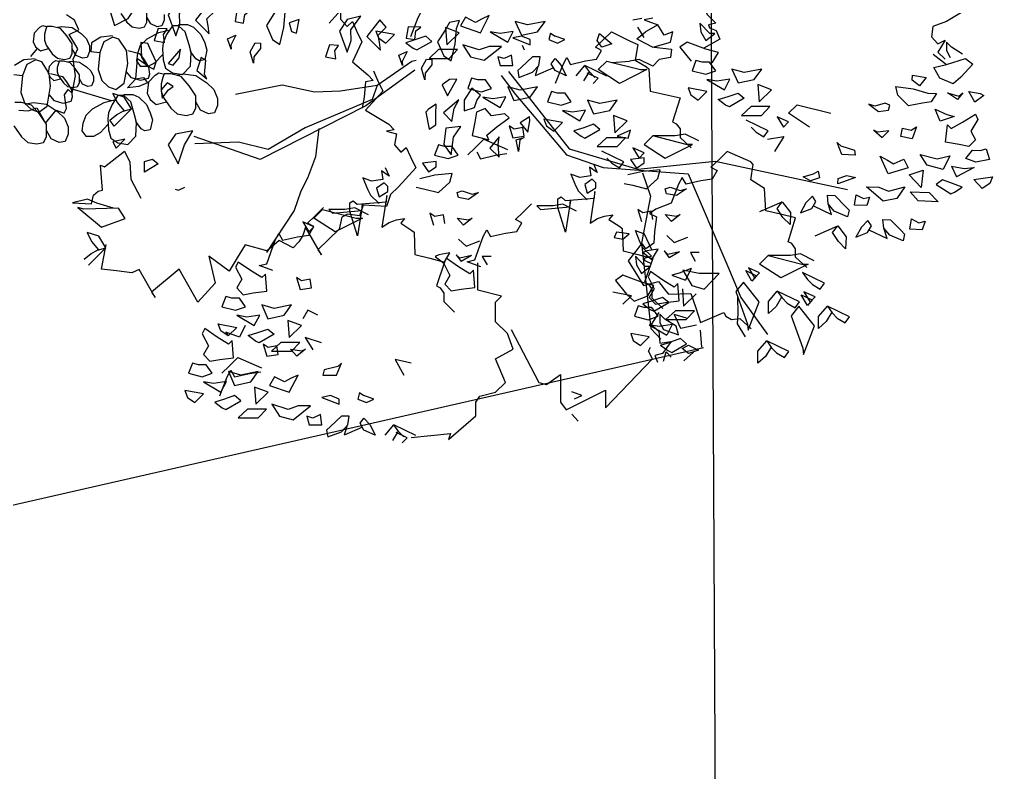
# Model space of a CAD drawing. Header units: metres. Extents: x 10 to 239, y 2 to 253.
# Drawn here: x 98.34 to 107.87, y 170.12 to 177.49 of the extents above; entities that cross this region are included whole.
import ezdxf

# ---------------------------------------------------------------- set-up
doc = ezdxf.new("R2010")
doc.units = ezdxf.units.M
doc.header["$MEASUREMENT"] = 0
doc.layers.add('0marcos', color=10, linetype='Continuous', plot=False)
doc.layers.add('1gris', color=254, linetype='Continuous')
doc.layers.add('1lianas', color=9, linetype='Continuous')
doc.layers.add('bloques ARBOLES', color=7, linetype='Continuous', true_color=0xb8d897)

# ---------------------------------------------------------------- blocks, each defined once
blk = doc.blocks.new('arbolote')
at = {"layer": 'bloques ARBOLES'}
blk.add_lwpolyline([(3.0191, 4.8515), (3.1093, 4.847), (3.1953, 4.8747), (3.2776, 4.7255), (3.3827, 4.8522), (3.4601, 4.8249), (3.4846, 4.8687), (3.4648, 5.0028), (3.5001, 5.0556), (3.539, 5.0206), (3.5739, 5.189), (3.5495, 5.3513), (3.5959, 5.4551), (3.5099, 5.5946), (3.6042, 5.6396), (3.5632, 5.7336), (3.4838, 5.785)], dxfattribs=at)
blk = doc.blocks.new('A$C3F3B40B0')
at = {"layer": 'bloques ARBOLES'}
for p, q in [((1703, 556.3), (1726.8, 522.3)), ((1804.9, 522.3), (1804.9, 561.1)), ((1819.4, 515.9), (1804.9, 541.7)), ((1872.4, 553), (1872.4, 530.4)), ((1386.7, 502.9), (1365.5, 480.3)), ((1386.7, 502.9), (1398.6, 509.4)), ((1398.6, 509.4), (1411.8, 506.2)), ((1410.5, 494.8), (1405.2, 475.5)), ((1414.5, 506.2), (1410.5, 494.8)), ((1435.6, 506.2), (1414.5, 506.2)), ((1467.4, 498.1), (1435.6, 506.2)), ((1455.5, 502.9), (1472.7, 506.2)), ((1492.6, 469), (1467.4, 498.1)), ((1472.7, 506.2), (1513.7, 501.3)), ((1513.7, 501.3), (1548.1, 478.7)), ((1726.8, 522.3), (1746.7, 504.5)), ((1746.7, 504.5), (1774.4, 499.7)), ((1774.4, 499.7), (1795.6, 504.5)), ((1795.6, 504.5), (1804.9, 522.3)), ((1844.6, 504.5), (1819.4, 515.9)), ((1863.1, 507.8), (1844.6, 504.5)), ((1872.4, 530.4), (1863.1, 507.8)), ((1904.6, 508.9), (1881.4, 474.6)), ((1927.8, 508.9), (1904.6, 508.9)), ((1927.8, 512.9), (1962.5, 512.9)), ((1954.2, 484.7), (1927.8, 508.9)), ((1962.5, 512.9), (1985.7, 502.8)), ((1985.7, 502.8), (2015.4, 474.6)), ((1365.5, 480.3), (1361.5, 446.4)), ((1405.2, 475.5), (1405.2, 452.8)), ((1513.7, 438.3), (1492.6, 469)), ((1548.1, 478.7), (1569.3, 457.7)), ((1569.3, 457.7), (1581.2, 430.2)), ((1625.6, 464.6), (1589.2, 442.4)), ((1670.2, 468.7), (1625.6, 464.6)), ((1671.9, 464.6), (1637.1, 446.4)), ((1695, 456.5), (1671.9, 464.6)), ((1724.8, 412.1), (1695, 456.5)), ((1803.7, 456.4), (1778.9, 432.1)), ((1850, 480.6), (1803.7, 456.4)), ((1891.4, 490.7), (1850, 480.6)), ((1881.4, 474.6), (1868.2, 442.2)), ((1969.1, 434.2), (1954.2, 484.7)), ((2015.4, 474.6), (2030.3, 442.2)), ((1352.5, 389.2), (1376.9, 418.9)), ((1361.5, 446.4), (1370.8, 427)), ((1370.8, 427), (1389.3, 410.8)), ((1389.3, 410.8), (1421.8, 419.3)), ((1405.2, 452.8), (1411.8, 433.4)), ((1411.8, 433.4), (1435.6, 399.5)), ((1513.7, 399.5), (1513.7, 438.3)), ((1528.3, 393), (1513.7, 418.9)), ((1581.2, 430.2), (1581.2, 407.6)), ((1589.2, 442.4), (1585.9, 408.1)), ((1637.1, 446.4), (1620.6, 404)), ((1778.9, 432.1), (1767.3, 399.8)), ((1868.2, 442.2), (1864.9, 418)), ((1864.9, 418), (1868.2, 375.6)), ((1977.4, 403.9), (1969.1, 434.2)), ((2030.3, 442.2), (2038.6, 414)), ((1369.5, 379.5), (1324.9, 375.4)), ((1435.6, 399.5), (1455.5, 381.7)), ((1455.5, 381.7), (1483.3, 376.9)), ((1483.3, 376.9), (1504.5, 381.7)), ((1504.5, 381.7), (1513.7, 399.5)), ((1553.4, 381.7), (1528.3, 393)), ((1572, 385), (1553.4, 381.7)), ((1581.2, 407.6), (1572, 385)), ((1585.9, 408.1), (1620.6, 404)), ((1620.6, 404), (1614, 337.4)), ((1729.8, 361.6), (1724.8, 412.1)), ((1729.8, 412.1), (1776.1, 400)), ((1767.3, 399.8), (1764, 371.5)), ((1776.1, 400), (1794.3, 375.7)), ((1836.8, 365.5), (1864.9, 395.8)), ((1995.6, 379.6), (1974.1, 407.9)), ((1974.1, 351.3), (1977.4, 403.9)), ((2008.8, 371.5), (1995.6, 379.6)), ((2038.6, 414), (2030.3, 375.6)), ((1324.9, 375.4), (1288.5, 353.2)), ((1336.5, 357.2), (1319.9, 314.8)), ((1371.2, 375.4), (1336.5, 357.2)), ((1394.4, 367.3), (1371.2, 375.4)), ((1424.1, 322.9), (1394.4, 367.3)), ((1423.3, 350.3), (1420.1, 323.2)), ((1440.3, 368.4), (1423.3, 350.3)), ((1440.3, 368.4), (1449.8, 373.6)), ((1449.8, 373.6), (1460.4, 371)), ((1459.3, 361.9), (1455.1, 346.4)), ((1455.1, 346.4), (1455.1, 328.3)), ((1462.5, 371), (1459.3, 361.9)), ((1479.4, 371), (1462.5, 371)), ((1504.8, 364.5), (1479.4, 371)), ((1495.3, 368.4), (1509.1, 371)), ((1525, 341.3), (1504.8, 364.5)), ((1509.1, 371), (1541.9, 367.1)), ((1541.9, 367.1), (1569.4, 349)), ((1569.4, 349), (1586.4, 332.2)), ((1716.5, 284.8), (1729.8, 361.6)), ((1764, 371.5), (1778.9, 351.3)), ((1778.9, 351.3), (1810.3, 351.3)), ((1794.3, 375.7), (1810.8, 347.5)), ((1810.3, 351.3), (1836.8, 365.5)), ((1810.8, 347.5), (1814.1, 319.2)), ((1868.2, 375.6), (1876.5, 343.3)), ((1876.5, 343.3), (1904.6, 325.1)), ((1942.7, 319), (1974.1, 351.3)), ((2030.3, 375.6), (2008.8, 371.5)), ((1285.2, 318.9), (1319.9, 314.8)), ((1319.9, 314.8), (1313.3, 248.1)), ((1420.1, 323.2), (1427.6, 307.6)), ((1429.1, 272.4), (1424.1, 322.9)), ((1427.6, 307.6), (1442.4, 294.7)), ((1429.1, 322.9), (1475.4, 310.8)), ((1455.1, 328.3), (1460.4, 312.8)), ((1460.4, 312.8), (1479.4, 285.7)), ((1475.4, 310.8), (1493.6, 286.5)), ((1541.9, 316.7), (1525, 341.3)), ((1541.9, 285.7), (1541.9, 316.7)), ((1586.4, 332.2), (1595.9, 310.2)), ((1595.9, 310.2), (1595.9, 292.1)), ((1614, 337.4), (1628.9, 294.9)), ((1744.7, 305), (1724.8, 329.3)), ((1779.4, 294.9), (1744.7, 305)), ((1814.1, 319.2), (1809.2, 303)), ((1836.7, 316.4), (1810.2, 288.1)), ((1836.7, 316.4), (1851.6, 324.5)), ((1851.6, 324.5), (1868.1, 320.5)), ((1866.5, 306.3), (1859.9, 282.1)), ((1871.5, 320.5), (1866.5, 306.3)), ((1897.9, 320.5), (1871.5, 320.5)), ((1937.6, 310.4), (1897.9, 320.5)), ((1904.6, 325.1), (1942.7, 319)), ((1922.7, 316.4), (1944.2, 320.5)), ((1969.1, 274), (1937.6, 310.4)), ((1944.2, 320.5), (1995.5, 314.4)), ((1995.5, 314.4), (2038.5, 286.1)), ((1415.9, 195.6), (1429.1, 272.4)), ((1442.4, 294.7), (1468.3, 301.5)), ((1479.4, 285.7), (1495.3, 271.4)), ((1493.6, 286.5), (1510.2, 258.3)), ((1495.3, 271.4), (1517.6, 267.6)), ((1517.6, 267.6), (1534.5, 271.4)), ((1534.5, 271.4), (1541.9, 285.7)), ((1553.5, 280.5), (1541.9, 301.2)), ((1573.7, 271.4), (1553.5, 280.5)), ((1588.5, 274), (1573.7, 271.4)), ((1595.9, 292.1), (1588.5, 274)), ((1628.9, 294.9), (1655.3, 270.7)), ((1655.3, 270.7), (1683.5, 260.6)), ((1683.5, 260.6), (1716.5, 284.8)), ((1809.2, 303), (1779.4, 294.9)), ((1810.2, 288.1), (1805.3, 245.7)), ((1859.9, 282.1), (1859.9, 253.8)), ((1995.5, 235.6), (1969.1, 274)), ((2038.5, 286.1), (2065, 259.9)), ((1313.3, 248.1), (1328.2, 205.7)), ((1444, 215.8), (1424.1, 240.1)), ((1508.2, 263.7), (1664.9, 217.2)), ((1513.5, 230), (1508.5, 213.8)), ((1510.2, 258.3), (1513.5, 230)), ((1691.8, 236.1), (1668.6, 201.8)), ((1715, 236.1), (1691.8, 236.1)), ((1715, 240.1), (1749.7, 240.1)), ((1741.4, 211.9), (1715, 236.1)), ((1749.7, 240.1), (1772.9, 230)), ((1772.9, 230), (1802.6, 201.8)), ((1805.3, 245.7), (1816.9, 221.5)), ((1859.9, 253.8), (1868.1, 229.6)), ((1868.1, 229.6), (1897.9, 187.1)), ((1995.5, 187.1), (1995.5, 235.6)), ((2065, 259.9), (2079.9, 225.5)), ((1315.6, 209.3), (1289.1, 209.3)), ((1355.3, 199.2), (1315.6, 209.3)), ((1328.2, 205.7), (1354.7, 181.5)), ((1340.4, 205.2), (1361.9, 209.3)), ((1386.7, 162.8), (1355.3, 199.2)), ((1361.9, 209.3), (1413.2, 203.2)), ((1382.8, 171.4), (1415.9, 195.6)), ((1413.2, 203.2), (1456.2, 174.9)), ((1478.7, 205.7), (1444, 215.8)), ((1508.5, 213.8), (1478.7, 205.7)), ((1637.2, 207.8), (1590.9, 183.6)), ((1678.6, 217.9), (1637.2, 207.8)), ((1668.6, 201.8), (1655.4, 169.4)), ((1756.3, 161.4), (1741.4, 211.9)), ((1802.6, 201.8), (1817.5, 169.4)), ((1816.9, 221.5), (1840, 201.3)), ((1840, 201.3), (1880.6, 211.9)), ((2013.7, 179.1), (1995.5, 211.4)), ((2079.9, 197.2), (2068.3, 169)), ((2079.9, 225.5), (2079.9, 197.2)), ((1354.7, 181.5), (1382.8, 171.4)), ((1413.2, 124.4), (1386.7, 162.8)), ((1456.2, 174.9), (1482.7, 148.7)), ((1566.1, 159.3), (1554.5, 127)), ((1590.9, 183.6), (1566.1, 159.3)), ((1655.4, 169.4), (1652.1, 145.2)), ((1764.6, 131.1), (1756.3, 161.4)), ((1817.5, 169.4), (1825.8, 141.2)), ((1897.9, 187.1), (1922.7, 164.9)), ((1922.7, 164.9), (1957.5, 158.9)), ((1957.5, 158.9), (1983.9, 164.9)), ((1983.9, 164.9), (1995.5, 187.1)), ((2045.2, 164.9), (2013.7, 179.1)), ((2068.3, 169), (2045.2, 164.9)), ((1285.8, 118.4), (1315.6, 76)), ((1413.2, 76), (1413.2, 124.4)), ((1482.7, 148.7), (1497.6, 114.3)), ((1497.6, 114.3), (1497.6, 86.1)), ((1554.5, 127), (1551.2, 98.7)), ((1624, 92.7), (1652.1, 123)), ((1652.1, 145.2), (1655.4, 102.8)), ((1782.8, 106.8), (1761.3, 135.1)), ((1761.3, 78.5), (1764.6, 131.1)), ((1825.8, 141.2), (1817.5, 102.8)), ((1315.6, 76), (1340.4, 53.7)), ((1401.6, 53.7), (1413.2, 76)), ((1431.4, 67.9), (1413.2, 100.2)), ((1497.6, 86.1), (1486, 57.8)), ((1551.2, 98.7), (1566.1, 78.5)), ((1566.1, 78.5), (1597.5, 78.5)), ((1597.5, 78.5), (1624, 92.7)), ((1655.4, 102.8), (1663.7, 70.5)), ((1729.8, 46.2), (1761.3, 78.5)), ((1796, 98.7), (1782.8, 106.8)), ((1817.5, 102.8), (1796, 98.7)), ((1340.4, 53.7), (1375.2, 47.7)), ((1375.2, 47.7), (1401.6, 53.7)), ((1462.8, 53.7), (1431.4, 67.9)), ((1486, 57.8), (1462.8, 53.7)), ((1663.7, 70.5), (1691.8, 52.3)), ((1691.8, 52.3), (1729.8, 46.2))]:
    blk.add_line(p, q, dxfattribs=at)
blk = doc.blocks.new('ARBOL22')
for points in [[(2.3006, 0.0323), (2.2047, -0.0256), (2.1388, -0.0505), (2.1329, -0.1001), (2.1629, -0.1332), (2.1988, -0.1167), (2.1629, -0.1747), (2.1988, -0.2078)], [(-2.1403, 0.4452), (-2.2254, 0.3413), (-2.1403, 0.2657), (-2.1308, 0.2657), (-2.1119, 0.1713), (-2.0836, 0.1713), (-1.9891, 0.2279), (-1.9607, 0.1713), (-1.904, 0.1524), (-1.8413, 0.0868), (-1.8016, -0.0454), (-1.7355, -0.0123), (-1.6826, 0.067), (-1.5372, 0.1), (-1.611, 0.0296), (-1.5165, 0.039), (-1.3937, 0.0768), (-1.337, 0.2185)], [(-0.7674, -0.0338), (-0.684, 0.0583), (-0.7099, 0.1113), (-0.7128, -0.0143), (-0.6812, -0.0501), (-0.6559, -0.027), (-0.636, -0.0716), (-0.61, -0.1246), (-0.656, -0.22), (-0.5811, -0.283), (-0.5555, -0.3106), (-0.5926, -0.3171), (-0.5997, -0.3904), (-0.6091, -0.4443)], [(1.1245, 0.1394), (1.1424, 0.098), (1.1065, 0.1229), (1.1125, 0.0814), (1.0586, 0.0732), (1.0168, 0.0896), (1.0407, 0.0317), (1.0527, 0.007), (1.0945, -0.0345), (1.0586, -0.0428), (1.0635, -0.0563), (1.095, -0.0701), (1.1136, -0.1106), (1.0364, -0.1553)], [(-0.3749, -0.098), (-0.339, -0.007), (-0.3211, 0.0261)], [(0.7371, -0.0122), (0.6951, -0.0204)], [(0.7914, -0.0097), (0.7496, -0.0181)], [(0.7496, -0.0181), (0.8155, -0.043)], [(0.8155, -0.043), (0.7555, -0.0761)], [(0.8454, -0.0925), (0.8155, -0.043)], [(0.2974, -0.0817), (0.2896, -0.1137)], [(0.2974, -0.0817), (0.3196, -0.097)], [(0.3224, -0.3238), (0.3583, -0.2327), (0.3762, -0.1996), (0.3942, -0.2327), (0.466, -0.2161), (0.52, -0.2078), (0.5439, -0.1665), (0.5139, -0.1499), (0.5498, -0.1167), (0.5918, -0.0752), (0.682, -0.1209), (0.7179, -0.1376), (0.706, -0.212), (0.7599, -0.2453), (0.7719, -0.2535), (0.7778, -0.3612), (0.8496, -0.3777), (0.9216, -0.3943), (0.8855, -0.5103), (0.9037, -0.5185), (0.9216, -0.5434), (0.9216, -0.5847), (0.9755, -0.6345)], [(0.5219, -0.1174), (0.534, -0.0843)], [(0.534, -0.0843), (0.5938, -0.1341)], [(0.7137, -0.1092), (0.7555, -0.0761)], [(0.7491, -0.1032), (0.7192, -0.0537)], [(0.8873, -0.0761), (0.8454, -0.0925)], [(0.8752, -0.1257), (0.8873, -0.0761)], [(0.2896, -0.1137), (0.3316, -0.1302)], [(0.3675, -0.1137), (0.3196, -0.097)], [(0.3316, -0.1302), (0.3675, -0.1137)], [(0.5458, -0.1505), (0.5219, -0.1174)], [(0.5938, -0.1341), (0.5458, -0.1505)], [(0.7137, -0.1092), (0.7914, -0.1505)], [(0.7914, -0.1505), (0.8752, -0.1257)], [(1.0766, -0.2249), (1.1065, -0.1754), (1.0466, -0.1587), (0.9568, -0.1256), (0.9209, -0.1505), (0.9748, -0.2167)], [(2.2826, -0.1829), (2.2288, -0.1498), (2.2047, -0.125), (2.2047, -0.1665), (2.2227, -0.1996)], [(0.1727, -0.1638), (0.1623, -0.1417)], [(0.7975, -0.1505), (0.8813, -0.1589)], [(0.8813, -0.1589), (0.8752, -0.2003)], [(2.1404, -0.1829), (2.2052, -0.2339)], [(-1.6986, -0.3025), (-1.6916, -0.2037), (-1.6541, -0.2296)], [(-0.3497, -0.2135), (-0.3706, -0.2193), (-0.5363, -0.3345), (-0.5603, -0.4025), (-0.8832, -0.5386), (-1.0617, -0.6423), (-1.205, -0.6077), (-1.4148, -0.6158)], [(0.3017, -0.2296), (0.3196, -0.2048)], [(0.3196, -0.2627), (0.3017, -0.2296)], [(0.3196, -0.2048), (0.3496, -0.2379)], [(0.5279, -0.2582), (0.5699, -0.2169)], [(0.5699, -0.2169), (0.7316, -0.2582)], [(0.5938, -0.223), (0.6776, -0.2169)], [(0.7255, -0.2085), (0.6776, -0.2169)], [(0.7914, -0.2416), (0.7255, -0.2085)], [(0.8214, -0.2085), (0.7914, -0.2416)], [(0.8752, -0.2003), (0.8214, -0.2085)], [(-0.5551, -0.2641), (-0.5351, -0.3087), (-0.5092, -0.3617), (-0.5926, -0.4537), (-0.4803, -0.5201), (-0.4546, -0.5477), (-0.4917, -0.5541), (-0.4445, -0.5667), (-0.454, -0.6206), (-0.4224, -0.6564), (-0.3971, -0.6333), (-0.3771, -0.6778), (-0.3511, -0.7309), (-0.4345, -0.8229), (-0.4734, -0.8604), (-0.4925, -0.9173), (-0.6041, -0.9112), (-0.6213, -0.9624), (-0.68, -0.9552), (-0.7071, -0.9687), (-0.7193, -1.0275), (-0.8221, -1.1255), (-0.8043, -1.1506), (-0.8817, -1.017), (-0.8951, -1.0568), (-0.9143, -1.0882), (-0.9415, -1.117), (-1.0083, -1.082), (-1.057, -1.1225), (-1.0686, -1.1313), (-1.1726, -1.1026), (-1.2111, -1.1654), (-1.2498, -1.2283), (-1.3483, -1.1572), (-1.3165, -1.287), (-1.3999, -1.379), (-1.491, -1.2187), (-1.6242, -1.3301), (-1.6064, -1.3552), (-1.6838, -1.2216), (-1.7184, -1.2364), (-1.7915, -1.2279), (-1.8649, -1.2192), (-1.8417, -1.1)], [(-0.3553, -0.2607), (-0.5919, -0.433), (-1.0999, -0.6914), (-1.4181, -0.5798)], [(0.0955, -0.2667), (0.3885, -0.6389), (0.7185, -0.7382), (1.0902, -0.6989), (1.7287, -0.836)], [(0.2364, -0.2438), (0.2238, -0.2876)], [(0.3125, -0.2497), (0.2238, -0.2876)], [(0.3735, -0.2876), (0.3196, -0.2627)], [(0.3496, -0.2379), (0.3735, -0.2876)], [(0.4214, -0.2876), (0.4634, -0.2379)], [(0.4843, -0.2679), (0.4573, -0.3125)], [(0.5698, -0.2894), (0.4634, -0.2379)], [(0.4873, -0.271), (0.4634, -0.2379)], [(0.5279, -0.2996), (0.474, -0.2749)], [(0.5113, -0.2959), (0.4873, -0.271)], [(0.6297, -0.3245), (0.5279, -0.2582)], [(0.7614, -0.2582), (0.6297, -0.3245)], [(0.7316, -0.2582), (0.7614, -0.2582)], [(0.0601, -0.2856), (0.1301, -0.3773), (0.2543, -0.5256), (0.3747, -0.669), (0.5514, -0.7291), (0.9606, -0.7594), (1.1512, -1.2067), (1.2148, -1.3558), (1.3427, -1.5344)], [(0.504, -0.3245), (0.5279, -0.2996)], [(-1.7208, -0.4467), (-1.8036, -0.5311), (-1.8243, -0.5023), (-1.791, -0.4736), (-1.7598, -0.4588), (-1.7208, -0.4467), (-1.7546, -0.391), (-1.8095, -0.3726), (-1.7896, -0.4171), (-1.7559, -0.457)], [(-0.5363, -0.3345), (-0.7129, -0.3623), (-0.8393, -0.3665), (-0.9941, -0.3327), (-1.2186, -0.3785)], [(1.5456, -0.5346), (1.4438, -0.4684), (1.4858, -0.4271), (1.6476, -0.4684)], [(1.2641, -0.5346), (1.2882, -0.5595), (1.3259, -0.5819), (1.3466, -0.5531), (1.2402, -0.5015)], [(-0.8176, -0.541), (-0.8334, -0.6781), (-0.8722, -0.7816), (-0.9038, -0.844), (-0.9365, -0.9367), (-1.0706, -1.1395)], [(-0.1007, -0.6685), (-0.0648, -0.6354), (-0.0228, -0.5938), (0.0911, -0.6436)], [(1.0118, -0.6015), (0.9459, -0.5684), (0.898, -0.5768), (0.7903, -0.5768), (0.7483, -0.6181), (0.8501, -0.6844), (0.9818, -0.6181), (0.952, -0.6181), (0.7903, -0.5768)], [(1.3437, -0.5936), (1.4223, -0.5804), (1.377, -0.6531)], [(-1.8073, -0.9263), (-1.8876, -0.9015), (-1.9325, -0.8825), (-2.0041, -0.9), (-1.9124, -0.9039), (-1.9031, -0.8636), (-1.88, -0.8434), (-1.8605, -0.8395), (-1.8696, -0.7184), (-1.8495, -0.7256), (-1.7543, -0.6502), (-1.7285, -0.7032), (-1.7228, -0.7854), (-1.6751, -0.8774)], [(-0.0565, -0.654), (-0.0385, -0.6871)], [(0.5686, -0.6844), (0.5926, -0.7092), (0.6304, -0.7316), (0.6511, -0.7028), (0.5447, -0.6513)], [(1.5319, -1.212), (1.478, -1.1623), (1.478, -1.1209), (1.4601, -1.0961), (1.442, -1.0878), (1.478, -0.9719), (1.4061, -0.9552), (1.3343, -0.9388), (1.3283, -0.8311), (1.3163, -0.8228), (1.2624, -0.7895), (1.2743, -0.7151), (1.2621, -0.7025), (1.1483, -0.6528), (1.1063, -0.6943), (1.0704, -0.7274), (1.1003, -0.744), (1.0765, -0.7854), (1.0224, -0.7936), (0.9506, -0.8102), (0.9327, -0.7771), (0.9147, -0.8102), (0.8788, -0.9013), (0.8053, -0.9308), (0.7741, -0.9519), (0.8088, -0.9666), (0.7992, -1.0396), (0.7963, -1.0942), (0.7574, -1.122), (0.738, -1.0938), (0.7085, -1.1327), (0.6713, -1.1786), (0.7255, -1.2638), (0.7455, -1.2979), (0.8185, -1.2789), (0.8568, -1.3293), (0.8662, -1.3404), (0.974, -1.3359), (0.9973, -1.4058), (1.0209, -1.4758), (1.1328, -1.4286), (1.1427, -1.4459), (1.1692, -1.4613), (1.2104, -1.4573), (1.2651, -1.5061)], [(-0.0385, -0.6871), (0.0333, -0.6705)], [(0.0333, -0.6705), (0.0873, -0.6623)], [(-0.4976, -0.7297), (-0.4796, -0.7711), (-0.5155, -0.7462), (-0.5096, -0.7877), (-0.5634, -0.796), (-0.6053, -0.7795), (-0.5814, -0.8375), (-0.5694, -0.8622), (-0.5275, -0.9037)], [(0.5044, -0.7116), (0.5223, -0.753), (0.4864, -0.7281), (0.4923, -0.7696), (0.4385, -0.7779), (0.3966, -0.7614), (0.4205, -0.8194), (0.4326, -0.8441), (0.4744, -0.8856)], [(0.6528, -0.8069), (0.6948, -0.8153), (0.7607, -0.8318), (0.8146, -0.7822), (0.8266, -0.7407), (0.7428, -0.7489), (0.671, -0.7656)], [(2.2289, -0.7228), (2.253, -0.775)], [(2.2289, -0.7228), (2.2907, -0.7351)], [(2.339, -0.729), (2.253, -0.775)], [(2.2907, -0.7351), (2.339, -0.729)], [(-0.3491, -0.825), (-0.3071, -0.8334), (-0.2412, -0.8499), (-0.1873, -0.8003), (-0.1753, -0.7588), (-0.2591, -0.767), (-0.331, -0.7837)], [(0.741, -0.7545), (0.7789, -0.8679), (0.7354, -1.0938), (0.7809, -1.5045), (0.829, -1.5566)], [(-1.51, -0.8334), (-1.4942, -0.8387), (-1.4632, -0.8239)], [(-0.5781, -0.9573), (-0.644, -0.9242), (-0.6919, -0.9326), (-0.7702, -0.9321), (-0.7516, -0.9498), (-0.6101, -0.9375), (-0.6083, -0.9068), (-0.6314, -1.0595), (-0.6683, -0.9405), (-0.6683, -0.8992), (-0.6525, -0.8894), (-0.6339, -0.907), (-0.4924, -0.8947), (-0.4906, -0.864), (-0.5137, -1.0167), (-0.4783, -0.994), (-0.4437, -0.9815), (-0.4045, -0.976), (-0.423, -0.998), (-0.37, -1.0326), (-0.3582, -1.0411), (-0.3548, -1.1489), (-0.2834, -1.1671), (-0.2118, -1.1854), (-0.2507, -1.3005), (-0.2327, -1.3092), (-0.2154, -1.3344), (-0.2164, -1.3758), (-0.1637, -1.4268)], [(0.4238, -0.9392), (0.3579, -0.9061), (0.31, -0.9145), (0.2317, -0.914), (0.2503, -0.9317), (0.3918, -0.9194), (0.3936, -0.8887), (0.3706, -1.0414), (0.3336, -0.9224), (0.3336, -0.8811), (0.3494, -0.8713), (0.368, -0.8889), (0.5095, -0.8766), (0.5113, -0.8459), (0.4883, -0.9986), (0.5236, -0.9759), (0.5583, -0.9634), (0.5975, -0.958), (0.5789, -0.9799), (0.6319, -1.0145), (0.6438, -1.023), (0.6471, -1.1308), (0.7185, -1.149), (0.7901, -1.1673), (0.7513, -1.2824), (0.7692, -1.2911), (0.7865, -1.3163), (0.7856, -1.3577), (0.8382, -1.4087)], [(1.5644, -0.9137), (1.6514, -0.9555), (1.6357, -0.905), (1.6315, -0.8634), (1.6675, -0.865), (1.7191, -0.9169), (1.7363, -0.9344), (1.7289, -0.9672), (1.6642, -0.9394), (1.6357, -0.905)], [(-1.0389, -1.2264), (-1.1048, -1.2016), (-1.0689, -1.1932), (-1.0283, -1.0804), (-1.0104, -1.0473), (-0.9924, -1.0804), (-0.9206, -1.0638), (-0.8666, -1.0556), (-0.8427, -1.0142), (-0.8727, -0.9976), (-0.8368, -0.9645), (-0.7948, -0.923)], [(-0.0369, -1.2083), (-0.1028, -1.1835), (-0.0669, -1.1751), (-0.0264, -1.0623), (-0.0085, -1.0292), (0.0095, -1.0623), (0.0813, -1.0457), (0.1353, -1.0375), (0.1592, -0.9961), (0.1292, -0.9795), (0.1651, -0.9464), (0.2071, -0.9049)], [(0.7428, -0.9477), (0.7187, -0.9313)], [(0.7187, -0.9313), (0.7369, -0.9892)], [(1.3056, -0.9419), (1.4142, -0.8951), (1.454, -0.9467), (1.4514, -1.0046), (1.417, -0.97), (1.3889, -0.9272), (1.4142, -0.8951)], [(-0.2832, -0.9494), (-0.2651, -1.0073)], [(-0.2591, -0.9658), (-0.2832, -0.9494)], [(-0.2171, -0.9576), (-0.2591, -0.9658)], [(-0.2112, -0.9989), (-0.2171, -0.9576)], [(-0.1214, -1.0073), (-0.1513, -0.9742)], [(-0.1513, -0.9742), (-0.0974, -0.9825)], [(-0.0794, -0.9742), (-0.1214, -1.0073)], [(-0.0974, -0.9825), (-0.0794, -0.9742)], [(0.7848, -0.9395), (0.7428, -0.9477)], [(0.7907, -0.9808), (0.7848, -0.9395)], [(0.8507, -0.9561), (0.9045, -0.9644)], [(0.8805, -0.9892), (0.8507, -0.9561)], [(0.9225, -0.9561), (0.8805, -0.9892)], [(0.9045, -0.9644), (0.9225, -0.9561)], [(1.8317, -1.0298), (1.9187, -1.0716), (1.903, -1.0211), (1.8987, -0.9796), (1.9347, -0.9812), (1.9864, -1.0331), (2.0035, -1.0505), (1.9962, -1.0833), (1.9314, -1.0556), (1.903, -1.0211)], [(1.5729, -1.0581), (1.6815, -1.0113), (1.7212, -1.0629), (1.7187, -1.1208), (1.6843, -1.0861), (1.6562, -1.0433), (1.6815, -1.0113)], [(-1.927, -1.2008), (-1.8443, -1.1164), (-1.8781, -1.0607), (-1.933, -1.0422), (-1.9131, -1.0868), (-1.8794, -1.1266)], [(-0.1444, -1.0752), (-0.1084, -1.1083)], [(0.7847, -1.1931), (0.7532, -1.1793), (0.7483, -1.1658), (0.7842, -1.1575), (0.7424, -1.116), (0.7303, -1.0913), (0.7065, -1.0333), (0.7483, -1.0498), (0.7842, -1.1244)], [(0.8576, -1.0571), (0.8935, -1.0902)], [(0.8935, -1.0902), (0.9594, -1.0653)], [(-1.9478, -1.1719), (-1.9145, -1.1433), (-1.8833, -1.1285), (-1.8443, -1.1164)], [(-0.1084, -1.1083), (-0.0426, -1.0834)], [(0.8157, -1.1233), (0.7617, -1.1317)], [(0.7858, -1.173), (0.8157, -1.1233)], [(-0.2402, -1.1498), (-0.2582, -1.158)], [(-0.2582, -1.158), (-0.2162, -1.1911)], [(-0.1862, -1.1414), (-0.2402, -1.1498)], [(-0.2162, -1.1911), (-0.1862, -1.1414)], [(-0.1384, -1.1662), (-0.1564, -1.1498)], [(-0.1564, -1.1498), (-0.1323, -1.1829)], [(-0.0828, -1.1536), (-0.1384, -1.1662)], [(-0.0828, -1.1536), (-0.1323, -1.1829)], [(0.0115, -1.158), (-0.0305, -1.158)], [(-0.0305, -1.158), (-0.0067, -1.1993)], [(0.7617, -1.1317), (0.7438, -1.1399)], [(0.7438, -1.1399), (0.7858, -1.173)], [(0.8455, -1.1317), (0.8696, -1.1648)], [(0.8635, -1.1481), (0.8455, -1.1317)], [(0.9192, -1.1355), (0.8635, -1.1481)], [(0.9192, -1.1355), (0.8696, -1.1648)], [(1.0134, -1.1399), (0.9714, -1.1399)], [(0.9714, -1.1399), (0.9953, -1.1812)], [(1.5683, -1.1791), (1.5024, -1.1459), (1.4544, -1.1543), (1.3467, -1.1543), (1.5085, -1.1957), (1.5383, -1.1957), (1.4065, -1.2619), (1.3047, -1.1957), (1.3467, -1.1543)], [(-0.373, -2.0299), (-0.184, -2.011), (-0.1934, -2.0393), (-0.0611, -1.9259), (-0.0611, -1.8598), (-0.0422, -1.8315), (0.0334, -1.8126), (0.0807, -1.7653), (0.0334, -1.652), (0.1185, -1.6047), (0.0901, -1.5292), (0.0334, -1.4725), (0.0334, -1.378), (0.0618, -1.3497), (-0.0516, -1.3213), (-0.0516, -1.1891)], [(0.9748, -1.2155), (0.9175, -1.2392)], [(0.9748, -1.2155), (0.9475, -1.2725)], [(0.7797, -1.231), (0.7678, -1.2559)], [(0.7678, -1.2559), (0.7976, -1.3138)], [(0.8396, -1.2725), (0.7797, -1.231)], [(0.9175, -1.2392), (0.8816, -1.2476)], [(0.8816, -1.2476), (0.9475, -1.2725)], [(0.8935, -1.3056), (0.8396, -1.2725)], [(0.9114, -1.289), (0.8935, -1.3056)], [(0.9175, -1.3718), (0.9114, -1.289)], [(0.6456, -1.3885), (0.6876, -1.3471), (0.5979, -1.3305)], [(0.7976, -1.3138), (0.7737, -1.3552)], [(0.7737, -1.3552), (0.8037, -1.3885)], [(0.9332, -1.314), (0.9391, -1.3969), (0.9991, -1.3389)], [(1.1981, -1.3506), (1.2002, -1.4346), (1.1965, -1.4831), (1.2358, -1.5455)], [(1.411, -1.355), (1.384, -1.3997), (1.3481, -1.4328), (1.3481, -1.3748), (1.3901, -1.325)], [(0.7199, -1.3967), (0.7019, -1.4464)], [(0.7498, -1.4049), (0.7199, -1.3967)], [(0.7858, -1.4049), (0.7498, -1.4049)], [(0.8157, -1.4464), (0.7858, -1.4049)], [(0.8037, -1.3885), (0.8516, -1.3801)], [(0.8516, -1.3801), (0.9175, -1.3718)], [(1.6522, -1.427), (1.6252, -1.4716), (1.5893, -1.5047), (1.5893, -1.4467), (1.6313, -1.397)], [(-0.8233, -1.4417), (-0.8712, -1.4168), (-0.8952, -1.4583)], [(0.7019, -1.4464), (0.7678, -1.4629)], [(0.7678, -1.4629), (0.8157, -1.4464)], [(0.8189, -1.4277), (0.783, -1.4856)], [(0.8489, -1.4608), (0.8248, -1.4359)], [(0.8248, -1.4359), (0.8248, -1.4774)], [(0.9534, -1.4547), (0.8935, -1.438)], [(0.8935, -1.438), (0.9235, -1.5044)], [(-1.172, -1.4903), (-1.1994, -1.5473), (-1.2653, -1.5224), (-1.2546, -1.541), (-1.2905, -1.5163), (-1.3024, -1.483), (-1.2126, -1.4997), (-1.2546, -1.541)], [(0.7737, -1.4878), (0.8576, -1.5375)], [(0.8217, -1.496), (0.7737, -1.4878)], [(0.783, -1.4856), (0.8189, -1.5187)], [(0.8839, -1.4865), (0.8217, -1.496)], [(0.8248, -1.4774), (0.8428, -1.5105)], [(0.9028, -1.4939), (0.8489, -1.4608)], [(0.8839, -1.4865), (0.8576, -1.5375)], [(0.9148, -1.5354), (0.9028, -1.4939)], [(0.9235, -1.5044), (1.0014, -1.4878)], [(0.109, -1.5103), (0.2413, -1.7653), (0.2791, -1.7748), (0.3453, -1.7276), (0.3453, -1.8598), (0.3736, -1.8976), (0.5627, -1.8031), (0.5627, -1.8882), (0.7895, -1.652), (0.7706, -1.6142), (0.78, -1.5953)], [(0.684, -1.5291), (0.6958, -1.5624)], [(0.7737, -1.5457), (0.684, -1.5291)], [(0.7317, -1.5871), (0.7737, -1.5457)], [(0.8189, -1.5187), (0.8248, -1.5767)], [(0.8428, -1.5105), (0.9148, -1.5354)], [(1.0193, -1.5126), (1.0252, -1.5955)], [(-0.8053, -1.5743), (-0.8832, -1.5494), (-0.8473, -1.6074)], [(0.6958, -1.5624), (0.7317, -1.5871)], [(0.8248, -1.5767), (0.8787, -1.5685)], [(0.8284, -1.5851), (0.8755, -1.5706)], [(0.8284, -1.5851), (0.8635, -1.612)], [(0.8787, -1.5685), (0.8369, -1.6265)], [(0.9235, -1.554), (0.8755, -1.5706)], [(0.8816, -1.6204), (0.9534, -1.5789)], [(0.9534, -1.5789), (0.9235, -1.554)], [(0.9327, -1.6016), (0.9627, -1.5849)], [(0.9627, -1.5849), (1.0106, -1.6098)], [(1.3601, -1.5949), (1.3331, -1.6395), (1.2972, -1.6726), (1.2972, -1.6146), (1.3392, -1.5649)], [(0.8369, -1.6265), (0.801, -1.6347)], [(0.801, -1.6347), (0.8128, -1.6678)], [(0.842, -1.6627), (0.8548, -1.6181)], [(0.8787, -1.6429), (0.8548, -1.6181)], [(0.8635, -1.612), (0.8816, -1.6204)], [(0.9627, -1.6265), (0.9327, -1.6016)], [(0.9859, -1.6189), (0.9403, -1.661)], [(1.0106, -1.6098), (0.9627, -1.6265)], [(-1.2854, -1.72), (-1.2495, -1.6869), (-1.2075, -1.6454), (-1.0937, -1.6951)], [(-0.3729, -1.6715), (-0.4508, -1.6548)], [(-0.4508, -1.6548), (-0.4088, -1.7294)], [(-1.2951, -1.8298), (-1.2591, -1.7387), (-1.2412, -1.7056)], [(-1.2412, -1.7056), (-1.2232, -1.7387)], [(-1.2232, -1.7387), (-1.1514, -1.722)], [(-1.1514, -1.722), (-1.0974, -1.7138)], [(-0.6227, -1.8134), (-0.6305, -1.8454)], [(-0.6227, -1.8134), (-0.6005, -1.8288)], [(0.4494, -1.8273), (0.4014, -1.8107)], [(0.4134, -1.8438), (0.4494, -1.8273)], [(-0.6305, -1.8454), (-0.5885, -1.8619)], [(-0.5526, -1.8454), (-0.6005, -1.8288)], [(-0.5885, -1.8619), (-0.5526, -1.8454)], [(0.4014, -1.9184), (0.4314, -1.9515)], [(-0.6185, -1.9614), (-0.6005, -1.9365)], [(-0.6005, -1.9945), (-0.6185, -1.9614)], [(-0.6005, -1.9365), (-0.5705, -1.9696)], [(-0.6837, -1.9755), (-0.6964, -2.0193)], [(-0.6076, -1.9814), (-0.6964, -2.0193)], [(-0.5466, -2.0193), (-0.6005, -1.9945)], [(-0.5705, -1.9696), (-0.5466, -2.0193)], [(-0.4987, -2.0193), (-0.4567, -1.9696)], [(-0.4358, -1.9996), (-0.4628, -2.0442)], [(-0.3503, -2.0211), (-0.4567, -1.9696)], [(-0.4328, -2.0027), (-0.4567, -1.9696)], [(-0.3922, -2.0313), (-0.4461, -2.0066)], [(-0.4088, -2.0276), (-0.4328, -2.0027)], [(-0.4161, -2.0562), (-0.3922, -2.0313)]]:
    blk.add_lwpolyline(points)
for points in [[(-1.5061, 0.0626), (-1.5427, 0.0054), (-1.5066, -0.0952), (-1.4876, -0.0385), (-1.4881, 0.0122), (-1.4397, 0.0781)], [(-1.4114, -0.0198), (-1.3463, -0.086), (-1.3504, -0.0467), (-1.3567, -0.013), (-1.3178, 0.0245), (-1.3495, 0.0605)], [(-1.0126, 0.0485), (-1.034, 0.0113), (-1.0706, -0.0459), (-1.0407, -0.1127), (-1.0052, -0.1374), (-0.9863, -0.0553), (-0.9792, 0.0181), (-0.9659, 0.0579)], [(-1.1748, 0.0081), (-1.1515, 0.0256), (-1.2122, 0.0269), (-1.2214, -0.0268), (-1.1804, -0.0344)], [(-0.0398, -0.0806), (0.0022, 0.0023), (-0.0337, -0.0142), (-0.0637, -0.0308), (-0.1116, -0.006), (-0.1356, -0.0475)], [(-0.9255, -0.082), (-0.9123, -0.0169), (-0.9612, -0.0321), (-0.949, -0.0741)], [(-0.6812, -0.0163), (-0.7178, -0.0735), (-0.6818, -0.174), (-0.6627, -0.1174), (-0.6632, -0.0666), (-0.6148, -0.0007)], [(-0.5256, -0.1256), (-0.5318, -0.0918), (-0.493, -0.0543), (-0.5247, -0.0183), (-0.5866, -0.0986), (-0.5214, -0.1648)], [(-0.1878, -0.0304), (-0.2091, -0.0675), (-0.2457, -0.1247), (-0.2159, -0.1916), (-0.1804, -0.2162), (-0.1615, -0.1341), (-0.1544, -0.0607), (-0.141, -0.0209)], [(0.1579, -0.0925), (0.2358, -0.0759), (0.2717, -0.0262), (0.1878, -0.0428), (0.1279, -0.0262)], [(1.0647, -0.0843), (1.0168, -0.0345), (1.0227, -0.0759), (1.0466, -0.1174), (1.0886, -0.0843)], [(-1.5654, -0.0881), (-1.548, -0.0623), (-1.5911, -0.0606), (-1.6102, -0.1174), (-1.5611, -0.1275)], [(-1.2421, -0.14), (-1.24, -0.1596), (-1.258, -0.1092), (-1.2171, -0.0915)], [(-0.5309, -0.1054), (-0.495, -0.1302), (-0.453, -0.0888), (-0.5428, -0.0722)], [(-0.3499, -0.0708), (-0.3267, -0.0532), (-0.3874, -0.0519), (-0.3966, -0.1057), (-0.3555, -0.1132)], [(-0.2015, -0.1386), (-0.1416, -0.0806), (-0.2075, -0.0557)], [(0.092, -0.1256), (0.1183, -0.0746), (0.0561, -0.0841), (0.0081, -0.0759)], [(-1.6313, -0.1544), (-1.6413, -0.1321), (-1.6746, -0.1272), (-1.672, -0.1976), (-1.6502, -0.2365), (-1.6129, -0.2555), (-1.6015, -0.2213)], [(-1.0992, -0.1311), (-1.099, -0.1564), (-1.1301, -0.1965), (-1.1317, -0.2276), (-1.1478, -0.1716), (-1.1247, -0.1288)], [(-0.7662, -0.1394), (-0.7853, -0.1962), (-0.7362, -0.2063), (-0.7405, -0.167), (-0.7232, -0.1412)], [(-0.3633, -0.155), (-0.3452, -0.1634), (-0.2733, -0.1219), (-0.3033, -0.097), (-0.3512, -0.1137), (-0.3984, -0.1282)], [(-0.1236, -0.1386), (-0.0877, -0.1965), (-0.0218, -0.213), (0.062, -0.1468), (0.0022, -0.1468), (-0.0457, -0.1634)], [(0.1999, -0.1386), (0.1999, -0.1137), (0.1579, -0.097), (0.116, -0.1054)], [(-1.5427, -0.2285), (-1.5191, -0.2364), (-1.49, -0.2019), (-1.4846, -0.1596)], [(-0.4172, -0.2188), (-0.4151, -0.2384), (-0.4331, -0.1881), (-0.3923, -0.1704)], [(-0.19, -0.2041), (-0.1495, -0.1619), (-0.2409, -0.1619), (-0.2865, -0.2041)], [(-1.3844, -0.1995), (-1.4054, -0.262), (-1.358, -0.3031), (-1.3679, -0.2808), (-1.3627, -0.2131)], [(-0.2744, -0.21), (-0.2742, -0.2352), (-0.3052, -0.2754), (-0.3068, -0.3065), (-0.3229, -0.2505), (-0.2998, -0.2077)], [(0.074, -0.2048), (0.0441, -0.1965), (0.0561, -0.2379), (0.116, -0.2379), (0.1099, -0.1881)], [(0.1458, -0.2959), (0.2117, -0.271), (0.2417, -0.2379), (0.2478, -0.1965), (0.2117, -0.1965), (0.1579, -0.2461), (0.1399, -0.2627)], [(0.9976, -0.2141), (0.9796, -0.2638), (1.0455, -0.2803), (1.0934, -0.2638), (1.0635, -0.2223), (1.0276, -0.2223)], [(2.1446, -0.2479), (2.2052, -0.2339), (2.2963, -0.2048), (2.3311, -0.2313), (2.2744, -0.295), (2.237, -0.3265), (2.1723, -0.2987)], [(1.315, -0.2554), (1.2311, -0.2721), (1.1712, -0.2554), (1.2012, -0.3218), (1.2791, -0.3052)], [(-1.7393, -0.3456), (-1.6986, -0.3025), (-1.6615, -0.296), (-1.6436, -0.3209), (-1.6846, -0.3388)], [(-1.5477, -0.3215), (-1.5767, -0.3561), (-1.5725, -0.3954), (-1.5415, -0.3552), (-1.5199, -0.339)], [(-0.2239, -0.3315), (-0.1981, -0.3845), (-0.1538, -0.3047), (-0.1891, -0.3053)], [(-0.0818, -0.2991), (-0.0997, -0.3488), (-0.0338, -0.3653), (0.0141, -0.3488), (-0.0159, -0.3073), (-0.0518, -0.3073)], [(1.1353, -0.3549), (1.1616, -0.3039), (1.0994, -0.3134), (1.0514, -0.3052)], [(2.041, -0.2846), (2.1065, -0.2958), (2.0747, -0.3359), (2.0399, -0.3095)], [(-0.1174, -0.4559), (-0.0685, -0.4407), (-0.057, -0.4067), (-0.0397, -0.3809), (-0.0811, -0.348), (-0.1177, -0.4052)], [(0.1997, -0.3902), (0.2356, -0.3404), (0.1518, -0.357), (0.0918, -0.3404), (0.1218, -0.4068)], [(0.3979, -0.4136), (0.3679, -0.3721), (0.332, -0.3721), (0.302, -0.3638), (0.2841, -0.4136), (0.35, -0.43)], [(0.9735, -0.3798), (1.0094, -0.4045), (1.0514, -0.3632), (0.9617, -0.3465)], [(1.2311, -0.3963), (1.1593, -0.4378), (1.1412, -0.4294), (1.1061, -0.4025), (1.1532, -0.388), (1.2012, -0.3714)], [(1.297, -0.3301), (1.303, -0.4129), (1.3629, -0.3549)], [(2.115, -0.3709), (2.157, -0.3727), (2.1313, -0.413), (2.0889, -0.4195), (2.0224, -0.433), (1.9708, -0.3811), (1.9606, -0.3391), (2.044, -0.3511)], [(2.2644, -0.3858), (2.283, -0.3701), (2.2576, -0.4021), (2.2093, -0.3706)], [(2.3132, -0.363), (2.3668, -0.3738), (2.3844, -0.3828), (2.3409, -0.4141)], [(-0.1662, -0.4457), (-0.1432, -0.4029), (-0.217, -0.4666), (-0.177, -0.5078)], [(0.0823, -0.3888), (0.02, -0.3984), (-0.0279, -0.3902), (0.0559, -0.4399)], [(0.5056, -0.4715), (0.5835, -0.4549), (0.6194, -0.4052), (0.5356, -0.4218), (0.4757, -0.4052)], [(1.8604, -0.4342), (1.8309, -0.4245), (1.8773, -0.4597), (1.9255, -0.4536), (1.9325, -0.429), (1.9091, -0.4197)], [(-0.2529, -0.4238), (-0.2895, -0.4485), (-0.3032, -0.463), (-0.2867, -0.5443), (-0.2536, -0.5238), (-0.2541, -0.473)], [(0.0984, -0.4903), (0.0786, -0.4712), (0.0141, -0.481), (-0.0175, -0.4452), (-0.0586, -0.463), (-0.0659, -0.5111), (-0.0791, -0.5762), (0.0014, -0.5968), (-0.0086, -0.5745), (0.0399, -0.534)], [(0.4038, -0.4631), (0.3559, -0.4549), (0.4397, -0.5047), (0.4661, -0.4536)], [(1.3145, -0.4785), (1.355, -0.4363), (1.2636, -0.4363), (1.218, -0.4785)], [(2.1749, -0.5063), (2.1502, -0.4481), (2.2064, -0.4743), (2.2419, -0.4843)], [(0.189, -0.5588), (0.1982, -0.505), (0.1961, -0.4853), (0.1514, -0.5146)], [(0.278, -0.5295), (0.3139, -0.5542), (0.3559, -0.5129), (0.2661, -0.4963)], [(0.6015, -0.4798), (0.6074, -0.5626), (0.6674, -0.5047)], [(1.39, -0.4851), (1.4199, -0.5346), (1.4438, -0.5098)], [(2.2659, -0.618), (2.2005, -0.6068), (2.2102, -0.5243), (2.2274, -0.5417), (2.2827, -0.511), (2.3445, -0.4722), (2.3552, -0.4976), (2.3228, -0.5542), (2.3449, -0.5966), (2.3134, -0.6285)], [(-1.5431, -0.62), (-1.4954, -0.712), (-1.4649, -0.6211), (-1.4243, -0.5526), (-1.5084, -0.5686)], [(-0.2157, -0.6187), (-0.18, -0.6686), (-0.169, -0.5838), (-0.1342, -0.5323), (-0.2066, -0.5396)], [(0.099, -0.5288), (0.1171, -0.5868), (0.171, -0.5784), (0.1651, -0.5371), (0.1231, -0.5453)], [(0.4457, -0.5791), (0.4638, -0.5875), (0.5356, -0.546), (0.5056, -0.5211), (0.4577, -0.5378), (0.4106, -0.5523)], [(0.6832, -0.5491), (0.6182, -0.5791), (0.672, -0.5875)], [(1.8553, -0.5501), (1.8958, -0.585), (1.927, -0.5533), (1.8728, -0.5591)], [(1.9936, -0.5396), (2.0352, -0.5497), (2.0599, -0.5343), (2.0392, -0.5914), (1.9858, -0.5806)], [(-1.7935, -0.637), (-1.7529, -0.5938), (-1.8094, -0.6065)], [(0.0509, -0.6803), (0.0466, -0.6184), (0.0501, -0.5817), (0.0055, -0.6362)], [(0.1502, -0.5962), (0.1445, -0.653), (0.1325, -0.5967), (0.1715, -0.5844)], [(0.5224, -0.6282), (0.6189, -0.6282), (0.6595, -0.586), (0.5681, -0.586)], [(1.6789, -0.6085), (1.6961, -0.6258), (1.7612, -0.6453), (1.766, -0.6704), (1.7002, -0.6675)], [(-0.2602, -0.6697), (-0.1943, -0.6861), (-0.1464, -0.6697), (-0.1764, -0.6282), (-0.2123, -0.6282), (-0.2423, -0.6199)], [(0.7483, -0.6595), (0.6944, -0.6348), (0.7244, -0.6844)], [(2.4125, -0.6909), (2.346, -0.7045), (2.2988, -0.6859), (2.3306, -0.6457), (2.3665, -0.6473), (2.3968, -0.6404)], [(-1.5913, -0.7114), (-1.6575, -0.7522), (-1.6579, -0.7015), (-1.6189, -0.6894)], [(-0.2532, -0.7008), (-0.3191, -0.7091), (-0.2891, -0.7506), (-0.2532, -0.7257)], [(0.7487, -0.6827), (0.6828, -0.691), (0.7128, -0.7325), (0.7487, -0.7076)], [(1.9239, -0.7604), (1.8856, -0.6757), (1.9208, -0.6938), (1.95, -0.7117), (1.999, -0.689), (2.0211, -0.7316)], [(2.0779, -0.6676), (2.1609, -0.688), (2.2215, -0.674), (2.1886, -0.739), (2.1116, -0.7189)], [(1.587, -0.7465), (1.5933, -0.7788), (1.5506, -0.7934), (1.5155, -0.7753), (1.5641, -0.7608)], [(2.0925, -0.743), (2.0829, -0.8255), (2.0256, -0.7649)], [(0.4984, -0.7861), (0.4625, -0.811), (0.4744, -0.8525), (0.5164, -0.8276), (0.5164, -0.8027)], [(1.6819, -0.8076), (1.683, -0.7828), (1.7257, -0.768), (1.7671, -0.7783)], [(2.1554, -0.812), (2.2253, -0.8567), (2.2438, -0.8491), (2.28, -0.8239), (2.2336, -0.8073), (2.1864, -0.7885)], [(2.4135, -0.807), (2.3765, -0.8301), (2.3364, -0.787), (2.4268, -0.7743)], [(-0.5035, -0.8042), (-0.5394, -0.8291), (-0.5275, -0.8706), (-0.4855, -0.8457), (-0.4855, -0.8208)], [(-0.1274, -0.8417), (-0.0794, -0.8583), (-0.0495, -0.8499), (-0.0974, -0.883), (-0.1453, -0.8748), (-0.1513, -0.8499)], [(0.8745, -0.8236), (0.9225, -0.8402), (0.9525, -0.8318), (0.9045, -0.8649), (0.8566, -0.8567), (0.8507, -0.8318)], [(2.0051, -0.822), (1.9666, -0.8783), (1.9001, -0.8919), (1.8193, -0.822), (1.879, -0.8246), (1.9261, -0.8434)], [(1.5762, -0.8941), (1.5593, -0.8685), (1.5279, -0.9002), (1.5019, -0.9488), (1.5568, -0.9264)], [(1.835, -0.8725), (1.8211, -0.9132), (1.7613, -0.9106), (1.7696, -0.8612), (1.8047, -0.8794)], [(2.0299, -0.8465), (2.1212, -0.8506), (2.1649, -0.8947), (2.0685, -0.8905)], [(-1.9786, -0.9229), (-1.8651, -1.0171), (-1.7511, -0.9755), (-1.7827, -0.9257), (-1.9496, -0.9296)], [(-0.6379, -0.9739), (-0.6081, -0.9739), (-0.7399, -1.0401), (-0.8417, -0.9739), (-0.7997, -0.9326)], [(2.1023, -0.9886), (2.0884, -1.0294), (2.0285, -1.0267), (2.0368, -0.9773), (2.0719, -0.9955)], [(-0.8417, -1.0153), (-0.8955, -0.9906), (-0.8655, -1.0401)], [(1.8434, -1.0103), (1.8266, -0.9846), (1.7952, -1.0164), (1.7691, -1.065), (1.824, -1.0425)], [(0.6465, -1.0747), (0.6765, -1.0498), (0.6165, -1.0416), (0.6045, -1.0664)], [(-0.1868, -1.2497), (-0.2107, -1.291), (-0.1807, -1.3243), (-0.1328, -1.3159), (-0.0669, -1.3076), (-0.073, -1.2248), (-0.091, -1.2414), (-0.1448, -1.2083), (-0.2048, -1.1668), (-0.2166, -1.1917)], [(0.7363, -1.2404), (0.7783, -1.2073), (0.7544, -1.2073), (0.7065, -1.1575), (0.7124, -1.1989)], [(-1.1888, -1.2678), (-1.2126, -1.3091), (-1.1827, -1.3424), (-1.1347, -1.334), (-1.0689, -1.3257), (-1.0749, -1.2429), (-1.0929, -1.2595), (-1.1468, -1.2264), (-1.2067, -1.1849), (-1.2186, -1.2098)], [(1.3047, -1.237), (1.2509, -1.2123), (1.2808, -1.2619)], [(-0.8592, -1.2678), (-0.9012, -1.276), (-0.9252, -1.2595), (-0.9071, -1.3175), (-0.8532, -1.3091)], [(0.6645, -1.3397), (0.7004, -1.3728), (0.7662, -1.3479), (0.7962, -1.2984), (0.7363, -1.2817), (0.6465, -1.2486), (0.6106, -1.2735)], [(0.9779, -1.2988), (1.0377, -1.3153), (1.1096, -1.2408), (1.0138, -1.2408), (0.9359, -1.2242)], [(1.268, -1.2776), (1.2381, -1.2263), (1.2904, -1.2514)], [(1.5972, -1.3158), (1.618, -1.287), (1.5116, -1.2354), (1.5355, -1.2685), (1.5595, -1.2934)], [(1.2495, -1.514), (1.3026, -1.3765), (1.2268, -1.2816), (1.1897, -1.3274), (1.2466, -1.4844)], [(-1.2665, -1.3506), (-1.2845, -1.4004), (-1.2186, -1.4168), (-1.1706, -1.4004), (-1.2006, -1.3588), (-1.2365, -1.3588)], [(0.7774, -1.4133), (0.7955, -1.4217), (0.8673, -1.3802), (0.8373, -1.3553), (0.7894, -1.372), (0.7423, -1.3865)], [(1.4757, -1.4054), (1.4965, -1.3766), (1.3901, -1.325), (1.4139, -1.3582), (1.438, -1.383)], [(1.5352, -1.3937), (1.5054, -1.3425), (1.5576, -1.3675)], [(1.572, -1.3532), (1.5181, -1.3285), (1.5481, -1.378)], [(-0.985, -1.4417), (-0.9491, -1.392), (-1.0329, -1.4086), (-1.0929, -1.392), (-1.0629, -1.4583)], [(1.5167, -1.6302), (1.5698, -1.4926), (1.4941, -1.3977), (1.457, -1.4435), (1.5138, -1.6005)], [(1.7169, -1.4774), (1.7377, -1.4485), (1.6313, -1.397), (1.6552, -1.4301), (1.6792, -1.455)], [(-1.1025, -1.4404), (-1.1647, -1.4499), (-1.2126, -1.4417), (-1.1288, -1.4914)], [(0.9507, -1.4624), (0.9912, -1.4202), (0.8998, -1.4202), (0.8541, -1.4624)], [(-0.9611, -1.5494), (-0.9012, -1.4914), (-0.9671, -1.4666)], [(-1.3791, -1.5306), (-1.3493, -1.5886), (-1.3731, -1.63), (-1.3432, -1.6632), (-1.2952, -1.6548), (-1.2294, -1.6466), (-1.2355, -1.5637), (-1.2534, -1.5804), (-1.3073, -1.5473), (-1.3672, -1.5058)], [(-1.0329, -1.5328), (-1.1048, -1.5743), (-1.1229, -1.5659), (-1.158, -1.539), (-1.1109, -1.5245), (-1.0629, -1.5079)], [(-1.0857, -1.5804), (-1.0676, -1.6384), (-1.0138, -1.63), (-1.0197, -1.5886), (-1.0617, -1.5969)], [(-0.9496, -1.615), (-0.9091, -1.5728), (-1.0005, -1.5728), (-1.0461, -1.615)], [(1.4248, -1.6453), (1.4456, -1.6164), (1.3392, -1.5649), (1.363, -1.598), (1.3871, -1.6229)], [(-0.8999, -1.6135), (-0.882, -1.6053), (-0.924, -1.6384), (-0.9538, -1.6053)], [(-1.445, -1.7212), (-1.3791, -1.7377), (-1.3311, -1.7212), (-1.3611, -1.6797), (-1.397, -1.6797), (-1.427, -1.6715)], [(-0.7982, -1.7294), (-0.7323, -1.7294), (-0.7084, -1.6715), (-0.7263, -1.6879), (-0.7922, -1.7046)], [(-1.2234, -1.7792), (-1.1455, -1.7626), (-1.1096, -1.7128), (-1.1935, -1.7294), (-1.2534, -1.7128)], [(-0.9599, -1.8123), (-0.9179, -1.7294), (-0.9538, -1.7459), (-0.9838, -1.7626), (-1.0317, -1.7377), (-1.0558, -1.7792)], [(-1.2893, -1.8123), (-1.263, -1.7612), (-1.3252, -1.7708), (-1.3731, -1.7626)], [(-1.4511, -1.8372), (-1.4152, -1.8619), (-1.3731, -1.8205), (-1.4629, -1.8039)], [(-1.1216, -1.8703), (-1.0617, -1.8123), (-1.1276, -1.7874)], [(-1.2834, -1.8867), (-1.2653, -1.8951), (-1.1935, -1.8536), (-1.2234, -1.8288), (-1.2714, -1.8454), (-1.3185, -1.8599)], [(-1.0437, -1.8703), (-1.0078, -1.9282), (-0.9419, -1.9447), (-0.8581, -1.8785), (-0.9179, -1.8785), (-0.9658, -1.8951)], [(-0.7202, -1.8703), (-0.7202, -1.8454), (-0.7622, -1.8288), (-0.8041, -1.8372)], [(-1.1101, -1.9358), (-1.0696, -1.8937), (-1.161, -1.8937), (-1.2066, -1.9358)], [(-0.8461, -1.9365), (-0.8761, -1.9282), (-0.864, -1.9696), (-0.8041, -1.9696), (-0.8102, -1.9198)], [(-0.7743, -2.0276), (-0.7084, -2.0027), (-0.6784, -1.9696), (-0.6723, -1.9282), (-0.7084, -1.9282), (-0.7622, -1.9778), (-0.7802, -1.9945)]]:
    blk.add_lwpolyline(points, close=True)

msp = doc.modelspace()

# ---------------------------------------------------------------- linework, layer by layer
at = {"layer": '0marcos'}
msp.add_lwpolyline([(13.04043, 191.99206), (105.036, 191.99206), (105.20094, 159.56248), (13.20537, 159.56248)], close=True, dxfattribs=at)
at = {"layer": '1gris'}
msp.add_line((92.35195, 171.38427), (105.036, 174.28039), dxfattribs=at)

# ---------------------------------------------------------------- block references
msp.add_blockref('arbolote', (95.31367, 171.75181))
at = {"layer": '1lianas', "color": 2, "xscale": 0.0025121894011627, "yscale": 0.0025121894011627, "zscale": 0.0025121894011627}
msp.add_blockref('A$C3F3B40B0', (95.05199, 176.15366), dxfattribs=at)
at = {"layer": 'bloques ARBOLES', "xscale": 2.033276188942182, "yscale": 2.033276188942182, "zscale": 2.033276188942182}
msp.add_blockref('ARBOL22', (102.93181, 177.52636), dxfattribs=at)

doc.saveas('drawing.dxf')
